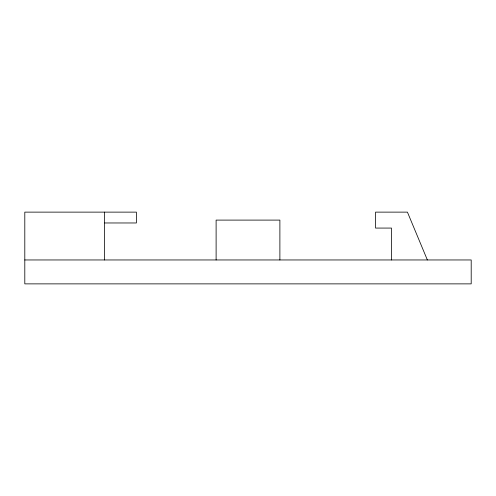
<?xml version="1.0" encoding="UTF-8"?>
<svg xmlns="http://www.w3.org/2000/svg" width="496" height="496" viewBox="0 0 496 496"><rect width="100%" height="100%" fill="white"/><g stroke="black" fill="none" stroke-linecap="round" stroke-linejoin="round"><path stroke-width="0.74" d="M104.774 222.971L136.4 222.971L136.4 212.127L24.8 212.127L24.8 283.873L471.2 283.873L471.2 259.96L24.8 259.96M427.36 259.96L407.427 212.127L375.54 212.127L375.54 228.073L391.487 228.073L391.487 259.96M279.887 259.96L279.887 220.1L216.113 220.1L216.113 259.96M104.513 212.127L104.513 259.96"/></g></svg>
